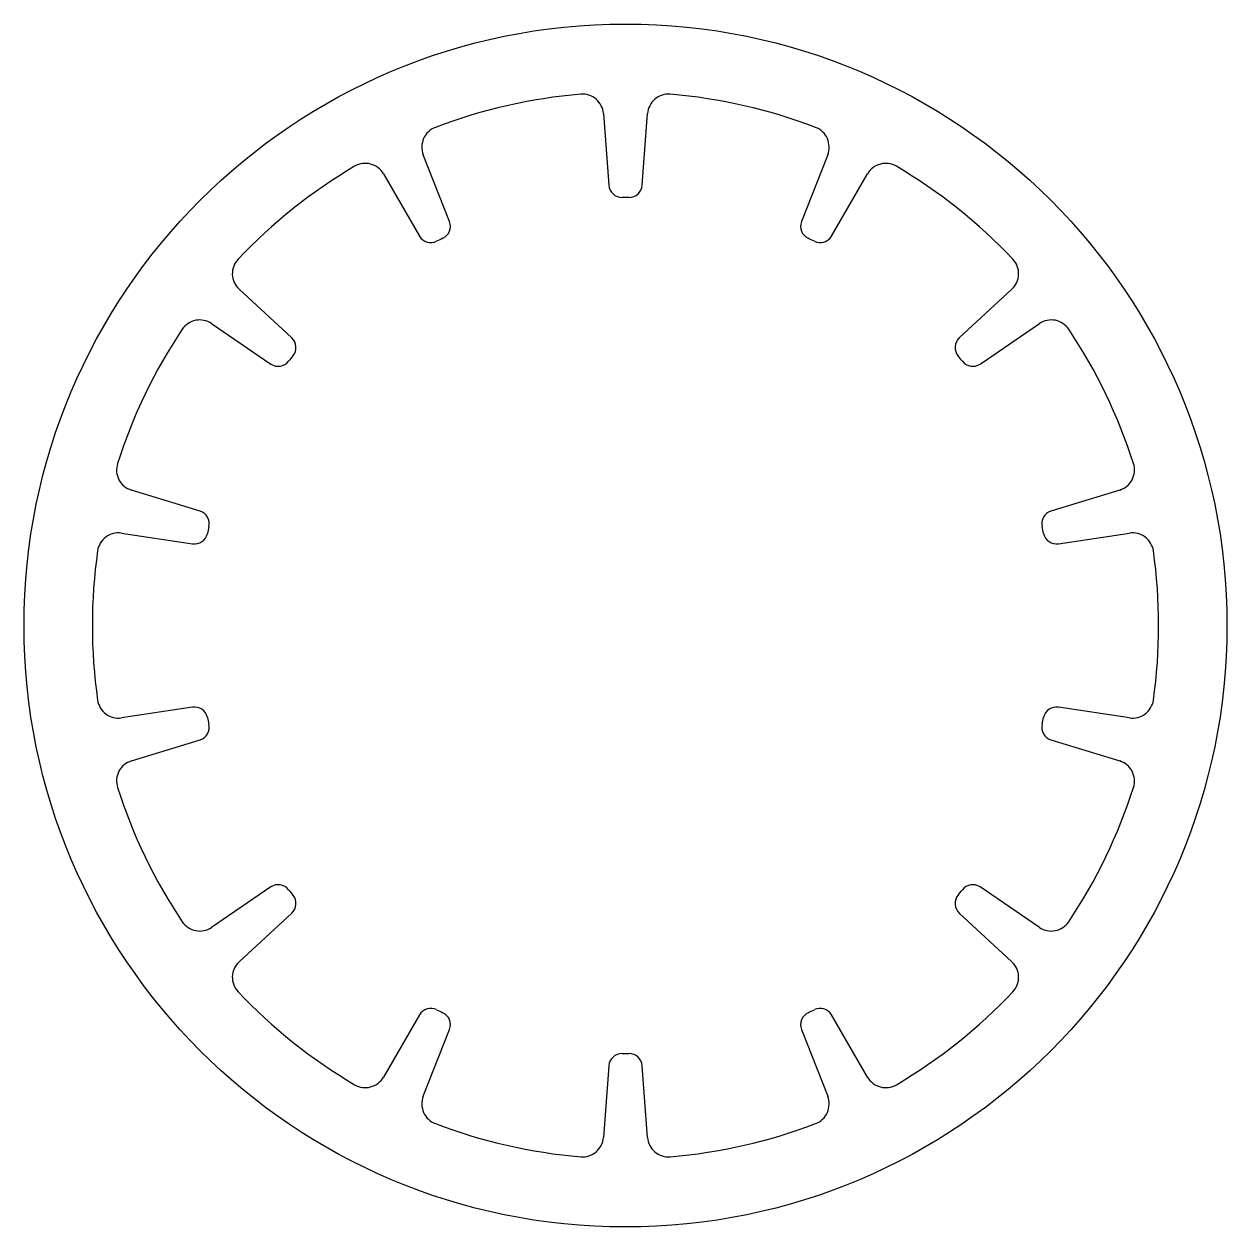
# Model space of a CAD drawing. Extents: x 1260.3 to 1283.2, y 1537.7 to 1560.6.
import ezdxf

# ---------------------------------------------------------------- set-up
doc = ezdxf.new("R2010")
doc.units = 0
doc.layers.get('0').update_dxf_attribs({"linetype": 'CONTINUOUS'})

msp = doc.modelspace()

# ---------------------------------------------------------------- linework, layer by layer
for p, q in [((1271.344, 1558.926), (1271.446, 1557.562)), ((1272.082, 1557.562), (1272.185, 1558.926)), ((1268.414, 1556.87), (1267.914, 1558.144)), ((1275.614, 1558.144), (1275.114, 1556.87)), ((1267.157, 1557.779), (1267.842, 1556.594)), ((1275.687, 1556.594), (1276.371, 1557.779)), ((1265.41, 1554.655), (1264.407, 1555.586)), ((1279.121, 1555.586), (1278.119, 1554.655)), ((1263.883, 1554.929), (1265.014, 1554.158)), ((1278.515, 1554.158), (1279.646, 1554.929)), ((1263.664, 1551.356), (1262.357, 1551.759)), ((1281.172, 1551.759), (1279.864, 1551.356)), ((1262.169, 1550.94), (1263.523, 1550.736)), ((1280.006, 1550.736), (1281.359, 1550.94)), ((1263.523, 1547.626), (1262.169, 1547.422)), ((1281.359, 1547.422), (1280.006, 1547.626)), ((1262.357, 1546.603), (1263.664, 1547.006)), ((1279.864, 1547.006), (1281.172, 1546.603)), ((1265.014, 1544.204), (1263.883, 1543.433)), ((1279.646, 1543.433), (1278.515, 1544.204)), ((1264.407, 1542.776), (1265.41, 1543.707)), ((1278.119, 1543.707), (1279.121, 1542.776)), ((1267.842, 1541.768), (1267.157, 1540.583)), ((1276.371, 1540.583), (1275.687, 1541.768)), ((1267.914, 1540.218), (1268.414, 1541.492)), ((1275.114, 1541.492), (1275.614, 1540.218)), ((1271.446, 1540.8), (1271.344, 1539.435)), ((1272.185, 1539.435), (1272.082, 1540.8))]:
    msp.add_line(p, q)
msp.add_circle((1271.764, 1549.181), 11.45)
for centre, radius, start, end in [((1271.764, 1549.181), 10.15, 94.8198, 110.8945), ((1270.945, 1558.896), 0.4, 4.2987, 94.8198), ((1272.583, 1558.896), 0.4, 85.1802, 175.7013), ((1271.764, 1549.181), 10.15, 69.1055, 85.1802), ((1268.287, 1558.29), 0.4, 110.8945, 201.4156), ((1275.241, 1558.29), 0.4, 338.5844, 69.1055), ((1271.764, 1549.181), 10.15, 120.5341, 136.6088), ((1266.811, 1557.579), 0.4, 30.013, 120.5341), ((1276.718, 1557.579), 0.4, 59.4659, 149.987), ((1271.764, 1549.181), 10.15, 43.3912, 59.4659), ((1271.696, 1557.581), 0.25, 184.2987, 270.4671), ((1271.833, 1557.581), 0.25, 269.5329, 355.7013), ((1271.764, 1549.181), 8.15, 89.5329, 90.4671), ((1268.181, 1556.779), 0.25, 295.2472, 21.4156), ((1275.347, 1556.779), 0.25, 158.5844, 244.7528), ((1268.058, 1556.719), 0.25, 210.013, 296.1814), ((1271.764, 1549.181), 8.15, 115.2472, 116.1814), ((1271.764, 1549.181), 8.15, 63.8186, 64.7528), ((1275.47, 1556.719), 0.25, 243.8186, 329.987), ((1264.679, 1555.879), 0.4, 136.6088, 227.1299), ((1278.849, 1555.879), 0.4, 312.8701, 43.3912), ((1263.658, 1554.598), 0.4, 55.7273, 146.2484), ((1279.871, 1554.598), 0.4, 33.7516, 124.2727), ((1271.764, 1549.181), 10.15, 146.2484, 162.323), ((1271.764, 1549.181), 10.15, 17.677, 33.7516), ((1265.24, 1554.472), 0.25, 320.9615, 47.1299), ((1278.289, 1554.472), 0.25, 132.8701, 219.0385), ((1271.764, 1549.181), 8.15, 140.9615, 141.8957), ((1271.764, 1549.181), 8.15, 38.1043, 39.0385), ((1265.154, 1554.365), 0.25, 235.7273, 321.8957), ((1278.374, 1554.365), 0.25, 218.1043, 304.2727), ((1262.475, 1552.142), 0.4, 162.323, 252.8442), ((1281.054, 1552.142), 0.4, 287.1558, 17.677), ((1263.59, 1551.117), 0.25, 346.6757, 72.8442), ((1279.938, 1551.117), 0.25, 107.1558, 193.3243), ((1271.764, 1549.181), 8.15, 166.6757, 167.61), ((1271.764, 1549.181), 8.15, 12.39, 13.3243), ((1262.11, 1550.544), 0.4, 81.4416, 171.9627), ((1263.56, 1550.983), 0.25, 261.4416, 347.61), ((1279.969, 1550.983), 0.25, 192.39, 278.5584), ((1281.418, 1550.544), 0.4, 8.0373, 98.5584), ((1271.764, 1549.181), 10.15, 171.9627, 188.0373), ((1271.764, 1549.181), 10.15, 351.9627, 8.0373), ((1262.11, 1547.818), 0.4, 188.0373, 278.5584), ((1263.56, 1547.379), 0.25, 12.39, 98.5584), ((1279.969, 1547.379), 0.25, 81.4416, 167.61), ((1281.418, 1547.818), 0.4, 261.4416, 351.9627), ((1271.764, 1549.181), 8.15, 192.39, 193.3243), ((1271.764, 1549.181), 8.15, 346.6757, 347.61), ((1263.59, 1547.245), 0.25, 287.1558, 13.3243), ((1279.938, 1547.245), 0.25, 166.6757, 252.8442), ((1262.475, 1546.22), 0.4, 107.1558, 197.677), ((1281.054, 1546.22), 0.4, 342.323, 72.8442), ((1271.764, 1549.181), 10.15, 197.677, 213.7516), ((1271.764, 1549.181), 10.15, 326.2484, 342.323), ((1265.154, 1543.997), 0.25, 38.1043, 124.2727), ((1271.764, 1549.181), 8.15, 218.1043, 219.0385), ((1271.764, 1549.181), 8.15, 320.9615, 321.8957), ((1278.374, 1543.997), 0.25, 55.7273, 141.8957), ((1265.24, 1543.89), 0.25, 312.8701, 39.0385), ((1278.289, 1543.89), 0.25, 140.9615, 227.1299), ((1263.658, 1543.764), 0.4, 213.7516, 304.2727), ((1279.871, 1543.764), 0.4, 235.7273, 326.2484), ((1264.679, 1542.483), 0.4, 132.8701, 223.3912), ((1278.849, 1542.483), 0.4, 316.6088, 47.1299), ((1271.764, 1549.181), 10.15, 223.3912, 239.4659), ((1271.764, 1549.181), 10.15, 300.5341, 316.6088), ((1268.058, 1541.643), 0.25, 63.8186, 149.987), ((1271.764, 1549.181), 8.15, 243.8186, 244.7528), ((1271.764, 1549.181), 8.15, 295.2472, 296.1814), ((1275.47, 1541.643), 0.25, 30.013, 116.1814), ((1268.181, 1541.583), 0.25, 338.5844, 64.7528), ((1275.347, 1541.583), 0.25, 115.2472, 201.4156), ((1271.696, 1540.781), 0.25, 89.5329, 175.7013), ((1271.764, 1549.181), 8.15, 269.5329, 270.4671), ((1271.833, 1540.781), 0.25, 4.2987, 90.4671), ((1266.811, 1540.783), 0.4, 239.4659, 329.987), ((1276.718, 1540.783), 0.4, 210.013, 300.5341), ((1268.287, 1540.072), 0.4, 158.5844, 249.1055), ((1275.241, 1540.072), 0.4, 290.8945, 21.4156), ((1271.764, 1549.181), 10.15, 249.1055, 265.1802), ((1271.764, 1549.181), 10.15, 274.8198, 290.8945), ((1270.945, 1539.465), 0.4, 265.1802, 355.7013), ((1272.583, 1539.465), 0.4, 184.2987, 274.8198)]:
    msp.add_arc(centre, radius, start, end)

doc.saveas('drawing.dxf')
